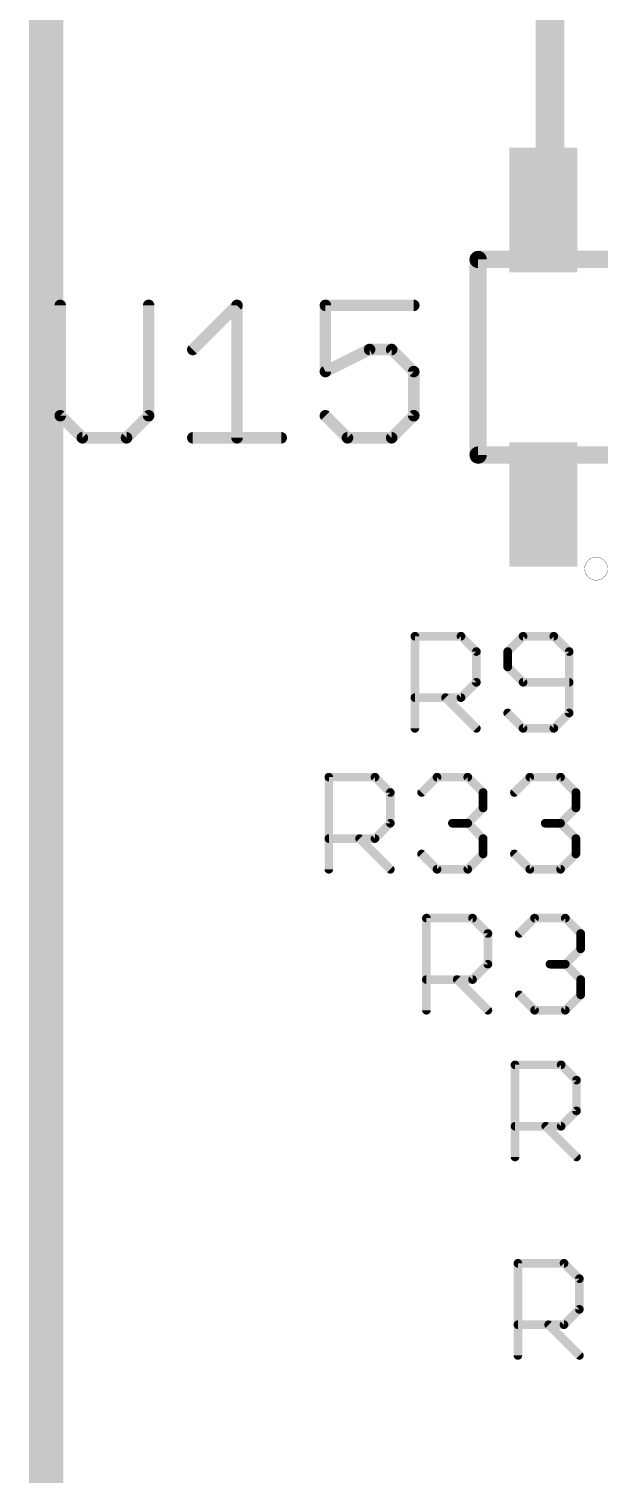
# Model space of a CAD drawing. Extents: x -18 to 144, y -21 to 125.
# Drawn here: x 0.36 to 5.38, y 27.86 to 40.62 of the extents above; entities that cross this region are included whole.
import ezdxf

# ---------------------------------------------------------------- set-up
doc = ezdxf.new("R2010")
doc.units = 0
for name, color, linetype in [('1', 251, 'CONTINUOUS'), ('114', 4, 'CONTINUOUS'), ('2', 82, 'CONTINUOUS'), ('21', 253, 'CONTINUOUS'), ('25', 253, 'CONTINUOUS'), ('27', 251, 'CONTINUOUS')]:
    doc.layers.add(name, color=color, linetype=linetype)

# ---------------------------------------------------------------- blocks, each defined once
blk = doc.blocks.new('RECT')
blk.add_solid([(-0.5, -0.5), (0.5, -0.5), (-0.5, 0.5), (0.5, 0.5)])

msp = doc.modelspace()

# ---------------------------------------------------------------- linework, layer by layer
at = {"layer": '1', "const_width": 0.254}
for points in [[(4.953, 39.019), (4.953, 41.6433)], [(4.892, 39.019), (4.953, 39.019)]]:
    msp.add_lwpolyline(points, dxfattribs=at)
at = {"layer": '1', "const_width": 0.127}
for points in [[(4.892, 39.0825, 1), (4.892, 38.9555)], [(4.8895, 39.019, 1), (5.0165, 39.019)], [(4.953, 38.9555, 1), (4.953, 39.0825)]]:
    msp.add_lwpolyline(points, format="xyb", dxfattribs=at)
at = {"layer": '114', "const_width": 0.0025}
msp.add_lwpolyline([(5.3594, 35.7505, 1), (5.3594, 35.9537, 1), (5.3594, 35.7505)], format="xyb", dxfattribs=at)
at = {"layer": '2', "const_width": 0.3048}
msp.add_lwpolyline([(0.508, 0.508), (0.508, 104.902)], dxfattribs=at)
at = {"layer": '21', "const_width": 0.1524}
for points in [[(4.318, 38.5826), (4.318, 36.8554)], [(4.318, 38.5826), (7.366, 38.5826)], [(4.318, 36.8554), (7.366, 36.8554)]]:
    msp.add_lwpolyline(points, dxfattribs=at)
at = {"layer": '21', "const_width": 0.0762}
for points in [[(4.3561, 38.5826, 1), (4.2799, 38.5826)], [(4.318, 38.6207, 1), (4.318, 38.5445)], [(4.318, 36.8935, 1), (4.318, 36.8173)], [(4.2799, 36.8554, 1), (4.3561, 36.8554)]]:
    msp.add_lwpolyline(points, format="xyb", dxfattribs=at)
at = {"layer": '25', "const_width": 0.0762}
for points in [[(3.7603, 34.4424), (3.7603, 35.2559)], [(3.7603, 35.2559), (4.1671, 35.2559)], [(4.1671, 35.2559), (4.3027, 35.1203)], [(4.7145, 35.2559), (4.5789, 35.1203)], [(4.9857, 35.2559), (4.7145, 35.2559)], [(5.1212, 35.1203), (4.9857, 35.2559)], [(4.3027, 35.1203), (4.3027, 34.8491)], [(4.5789, 35.1203), (4.5789, 34.9847)], [(5.1212, 34.578), (5.1212, 35.1203)], [(4.5789, 34.9847), (4.7145, 34.8491)], [(4.3027, 34.8491), (4.1671, 34.7136)], [(4.7145, 34.8491), (5.1212, 34.8491)], [(4.1671, 34.7136), (3.7603, 34.7136)], [(4.0315, 34.7136), (4.3027, 34.4424)], [(4.5789, 34.578), (4.7145, 34.4424)], [(4.9857, 34.4424), (5.1212, 34.578)], [(4.7145, 34.4424), (4.9857, 34.4424)], [(3.0012, 33.1978), (3.0012, 34.0113)], [(3.0012, 34.0113), (3.408, 34.0113)], [(3.408, 34.0113), (3.5436, 33.8757)], [(3.8198, 33.8757), (3.9554, 34.0113)], [(3.9554, 34.0113), (4.2266, 34.0113)], [(4.2266, 34.0113), (4.3621, 33.8757)], [(4.6384, 33.8757), (4.774, 34.0113)], [(4.774, 34.0113), (5.0451, 34.0113)], [(5.0451, 34.0113), (5.1807, 33.8757)], [(3.5436, 33.8757), (3.5436, 33.6045)], [(4.3621, 33.8757), (4.3621, 33.7401)], [(5.1807, 33.8757), (5.1807, 33.7401)], [(4.3621, 33.7401), (4.2266, 33.6045)], [(5.1807, 33.7401), (5.0451, 33.6045)], [(3.5436, 33.6045), (3.408, 33.469)], [(4.2266, 33.6045), (4.091, 33.6045)], [(4.2266, 33.6045), (4.3621, 33.469)], [(5.0451, 33.6045), (4.9096, 33.6045)], [(5.0451, 33.6045), (5.1807, 33.469)], [(3.408, 33.469), (3.0012, 33.469)], [(3.2724, 33.469), (3.5436, 33.1978)], [(4.3621, 33.469), (4.3621, 33.3334)], [(5.1807, 33.469), (5.1807, 33.3334)], [(3.9554, 33.1978), (3.8198, 33.3334)], [(4.3621, 33.3334), (4.2266, 33.1978)], [(4.774, 33.1978), (4.6384, 33.3334)], [(5.1807, 33.3334), (5.0451, 33.1978)], [(4.2266, 33.1978), (3.9554, 33.1978)], [(5.0451, 33.1978), (4.774, 33.1978)], [(3.8619, 31.9532), (3.8619, 32.7667)], [(3.8619, 32.7667), (4.2687, 32.7667)], [(4.2687, 32.7667), (4.4043, 32.6311)], [(4.6805, 32.6311), (4.8161, 32.7667)], [(4.8161, 32.7667), (5.0873, 32.7667)], [(5.0873, 32.7667), (5.2229, 32.6311)], [(4.4043, 32.6311), (4.4043, 32.3599)], [(5.2229, 32.6311), (5.2229, 32.4955)], [(5.2229, 32.4955), (5.0873, 32.3599)], [(4.4043, 32.3599), (4.2687, 32.2244)], [(5.0873, 32.3599), (4.9517, 32.3599)], [(5.0873, 32.3599), (5.2229, 32.2244)], [(4.2687, 32.2244), (3.8619, 32.2244)], [(4.1331, 32.2244), (4.4043, 31.9532)], [(5.2229, 32.2244), (5.2229, 32.0888)], [(4.8161, 31.9532), (4.6805, 32.0888)], [(5.2229, 32.0888), (5.0873, 31.9532)], [(5.0873, 31.9532), (4.8161, 31.9532)], [(4.6436, 30.6578), (4.6436, 31.4713)], [(4.6436, 31.4713), (5.0503, 31.4713)], [(5.0503, 31.4713), (5.1859, 31.3357)], [(5.1859, 31.3357), (5.1859, 31.0645)], [(5.1859, 31.0645), (5.0503, 30.929)], [(5.0503, 30.929), (4.6436, 30.929)], [(4.9147, 30.929), (5.1859, 30.6578)], [(4.669, 28.9052), (4.669, 29.7187)], [(4.669, 29.7187), (5.0757, 29.7187)], [(5.0757, 29.7187), (5.2113, 29.5831)], [(5.2113, 29.5831), (5.2113, 29.3119)], [(5.2113, 29.3119), (5.0757, 29.1764)], [(5.0757, 29.1764), (4.669, 29.1764)], [(4.9401, 29.1764), (5.2113, 28.9052)]]:
    msp.add_lwpolyline(points, dxfattribs=at)
at = {"layer": '25', "const_width": 0.0381}
for points in [[(3.7794, 35.2559, 1), (3.7413, 35.2559)], [(3.7603, 35.2749, 1), (3.7603, 35.2368)], [(4.1806, 35.2694, 1), (4.1536, 35.2424)], [(4.1671, 35.2368, 1), (4.1671, 35.2749)], [(4.7145, 35.2749, 1), (4.7145, 35.2368)], [(4.728, 35.2424, 1), (4.701, 35.2694)], [(4.9991, 35.2694, 1), (4.9722, 35.2424)], [(4.9857, 35.2368, 1), (4.9857, 35.2749)], [(4.3217, 35.1203, 1), (4.2836, 35.1203)], [(4.2892, 35.1068, 1), (4.3161, 35.1338)], [(4.598, 35.1203, 1), (4.5599, 35.1203)], [(4.5655, 35.1338, 1), (4.5924, 35.1068)], [(5.1403, 35.1203, 1), (5.1022, 35.1203)], [(5.1078, 35.1068, 1), (5.1347, 35.1338)], [(4.5599, 34.9847, 1), (4.598, 34.9847)], [(4.5924, 34.9982, 1), (4.5655, 34.9713)], [(4.2836, 34.8491, 1), (4.3217, 34.8491)], [(4.3161, 34.8357, 1), (4.2892, 34.8626)], [(4.7145, 34.8682, 1), (4.7145, 34.8301)], [(4.701, 34.8357, 1), (4.728, 34.8626)], [(5.1212, 34.8301, 1), (5.1212, 34.8682)], [(3.7603, 34.7326, 1), (3.7603, 34.6945)], [(4.045, 34.727, 1), (4.018, 34.7001)], [(4.1536, 34.727, 1), (4.1806, 34.7001)], [(4.1671, 34.6945, 1), (4.1671, 34.7326)], [(4.5924, 34.5915, 1), (4.5655, 34.5645)], [(5.1022, 34.578, 1), (5.1403, 34.578)], [(5.1347, 34.5645, 1), (5.1078, 34.5915)], [(3.7413, 34.4424, 1), (3.7794, 34.4424)], [(4.2892, 34.4289, 1), (4.3161, 34.4559)], [(4.7145, 34.4614, 1), (4.7145, 34.4233)], [(4.701, 34.4289, 1), (4.728, 34.4559)], [(4.9722, 34.4559, 1), (4.9991, 34.4289)], [(4.9857, 34.4233, 1), (4.9857, 34.4614)], [(3.0012, 34.0303, 1), (3.0012, 33.9922)], [(3.0203, 34.0113, 1), (2.9822, 34.0113)], [(3.4214, 34.0248, 1), (3.3945, 33.9978)], [(3.408, 33.9922, 1), (3.408, 34.0303)], [(3.9554, 34.0303, 1), (3.9554, 33.9922)], [(3.9689, 33.9978, 1), (3.9419, 34.0248)], [(4.24, 34.0248, 1), (4.2131, 33.9978)], [(4.2266, 33.9922, 1), (4.2266, 34.0303)], [(4.774, 34.0303, 1), (4.774, 33.9922)], [(4.7874, 33.9978, 1), (4.7605, 34.0248)], [(5.0586, 34.0248, 1), (5.0317, 33.9978)], [(5.0451, 33.9922, 1), (5.0451, 34.0303)], [(3.5626, 33.8757, 1), (3.5245, 33.8757)], [(3.5301, 33.8622, 1), (3.557, 33.8892)], [(3.8063, 33.8892, 1), (3.8333, 33.8622)], [(4.3812, 33.8757, 1), (4.3431, 33.8757)], [(4.3487, 33.8622, 1), (4.3756, 33.8892)], [(4.6249, 33.8892, 1), (4.6519, 33.8622)], [(5.1998, 33.8757, 1), (5.1617, 33.8757)], [(5.1672, 33.8622, 1), (5.1942, 33.8892)], [(4.3431, 33.7401, 1), (4.3812, 33.7401)], [(4.3756, 33.7267, 1), (4.3487, 33.7536)], [(5.1617, 33.7401, 1), (5.1998, 33.7401)], [(5.1942, 33.7267, 1), (5.1672, 33.7536)], [(3.5245, 33.6045, 1), (3.5626, 33.6045)], [(3.557, 33.5911, 1), (3.5301, 33.618)], [(4.091, 33.6236, 1), (4.091, 33.5855)], [(4.24, 33.618, 1), (4.2131, 33.5911)], [(4.2131, 33.618, 1), (4.24, 33.5911)], [(4.2266, 33.5855, 1), (4.2266, 33.6236)], [(4.9096, 33.6236, 1), (4.9096, 33.5855)], [(5.0586, 33.618, 1), (5.0317, 33.5911)], [(5.0317, 33.618, 1), (5.0586, 33.5911)], [(5.0451, 33.5855, 1), (5.0451, 33.6236)], [(3.0012, 33.488, 1), (3.0012, 33.4499)], [(3.2859, 33.4824, 1), (3.2589, 33.4555)], [(3.3945, 33.4824, 1), (3.4214, 33.4555)], [(3.408, 33.4499, 1), (3.408, 33.488)], [(4.3812, 33.469, 1), (4.3431, 33.469)], [(4.3487, 33.4555, 1), (4.3756, 33.4824)], [(5.1998, 33.469, 1), (5.1617, 33.469)], [(5.1672, 33.4555, 1), (5.1942, 33.4824)], [(3.8333, 33.3469, 1), (3.8063, 33.3199)], [(4.3431, 33.3334, 1), (4.3812, 33.3334)], [(4.3756, 33.3199, 1), (4.3487, 33.3469)], [(4.6519, 33.3469, 1), (4.6249, 33.3199)], [(5.1617, 33.3334, 1), (5.1998, 33.3334)], [(5.1942, 33.3199, 1), (5.1672, 33.3469)], [(2.9822, 33.1978, 1), (3.0203, 33.1978)], [(3.5301, 33.1843, 1), (3.557, 33.2113)], [(3.9554, 33.2169, 1), (3.9554, 33.1788)], [(3.9419, 33.1843, 1), (3.9689, 33.2113)], [(4.2131, 33.2113, 1), (4.24, 33.1843)], [(4.2266, 33.1788, 1), (4.2266, 33.2169)], [(4.774, 33.2169, 1), (4.774, 33.1788)], [(4.7605, 33.1843, 1), (4.7874, 33.2113)], [(5.0317, 33.2113, 1), (5.0586, 33.1843)], [(5.0451, 33.1788, 1), (5.0451, 33.2169)], [(3.8619, 32.7857, 1), (3.8619, 32.7476)], [(3.881, 32.7667, 1), (3.8429, 32.7667)], [(4.2822, 32.7802, 1), (4.2552, 32.7532)], [(4.2687, 32.7476, 1), (4.2687, 32.7857)], [(4.8161, 32.7857, 1), (4.8161, 32.7476)], [(4.8296, 32.7532, 1), (4.8026, 32.7802)], [(5.1007, 32.7802, 1), (5.0738, 32.7532)], [(5.0873, 32.7476, 1), (5.0873, 32.7857)], [(4.4233, 32.6311, 1), (4.3852, 32.6311)], [(5.2419, 32.6311, 1), (5.2038, 32.6311)], [(4.3908, 32.6176, 1), (4.4177, 32.6446)], [(4.6671, 32.6446, 1), (4.694, 32.6176)], [(5.2094, 32.6176, 1), (5.2363, 32.6446)], [(5.2038, 32.4955, 1), (5.2419, 32.4955)], [(5.2363, 32.4821, 1), (5.2094, 32.509)], [(4.3852, 32.3599, 1), (4.4233, 32.3599)], [(4.4177, 32.3465, 1), (4.3908, 32.3734)], [(4.9517, 32.379, 1), (4.9517, 32.3409)], [(5.1007, 32.3734, 1), (5.0738, 32.3465)], [(5.0738, 32.3734, 1), (5.1007, 32.3465)], [(5.0873, 32.3409, 1), (5.0873, 32.379)], [(3.8619, 32.2434, 1), (3.8619, 32.2053)], [(4.1466, 32.2378, 1), (4.1196, 32.2109)], [(4.2552, 32.2378, 1), (4.2822, 32.2109)], [(4.2687, 32.2053, 1), (4.2687, 32.2434)], [(5.2419, 32.2244, 1), (5.2038, 32.2244)], [(5.2094, 32.2109, 1), (5.2363, 32.2378)], [(4.694, 32.1023, 1), (4.6671, 32.0753)], [(5.2038, 32.0888, 1), (5.2419, 32.0888)], [(5.2363, 32.0753, 1), (5.2094, 32.1023)], [(3.8429, 31.9532, 1), (3.881, 31.9532)], [(4.3908, 31.9397, 1), (4.4177, 31.9667)], [(4.8161, 31.9723, 1), (4.8161, 31.9342)], [(4.8026, 31.9397, 1), (4.8296, 31.9667)], [(5.0738, 31.9667, 1), (5.1007, 31.9397)], [(5.0873, 31.9342, 1), (5.0873, 31.9723)], [(4.6626, 31.4713, 1), (4.6245, 31.4713)], [(4.6436, 31.4903, 1), (4.6436, 31.4522)], [(5.0638, 31.4848, 1), (5.0368, 31.4578)], [(5.0503, 31.4522, 1), (5.0503, 31.4903)], [(5.2049, 31.3357, 1), (5.1668, 31.3357)], [(5.1724, 31.3222, 1), (5.1994, 31.3492)], [(5.1668, 31.0645, 1), (5.2049, 31.0645)], [(5.1994, 31.0511, 1), (5.1724, 31.078)], [(4.6436, 30.948, 1), (4.6436, 30.9099)], [(4.9282, 30.9424, 1), (4.9013, 30.9155)], [(5.0368, 30.9424, 1), (5.0638, 30.9155)], [(5.0503, 30.9099, 1), (5.0503, 30.948)], [(4.6245, 30.6578, 1), (4.6626, 30.6578)], [(5.1724, 30.6443, 1), (5.1994, 30.6713)], [(4.688, 29.7187, 1), (4.6499, 29.7187)], [(4.669, 29.7377, 1), (4.669, 29.6996)], [(5.0892, 29.7322, 1), (5.0622, 29.7052)], [(5.0757, 29.6996, 1), (5.0757, 29.7377)], [(5.2303, 29.5831, 1), (5.1922, 29.5831)], [(5.1978, 29.5696, 1), (5.2248, 29.5966)], [(5.1922, 29.3119, 1), (5.2303, 29.3119)], [(5.2248, 29.2985, 1), (5.1978, 29.3254)], [(4.669, 29.1954, 1), (4.669, 29.1573)], [(4.9536, 29.1898, 1), (4.9267, 29.1629)], [(5.0622, 29.1898, 1), (5.0892, 29.1629)], [(5.0757, 29.1573, 1), (5.0757, 29.1954)], [(4.6499, 28.9052, 1), (4.688, 28.9052)], [(5.1978, 28.8917, 1), (5.2248, 28.9187)]]:
    msp.add_lwpolyline(points, format="xyb", dxfattribs=at)
at = {"layer": '27', "const_width": 0.1016}
for points in [[(0.632, 38.1772), (0.632, 37.2027)], [(1.4116, 37.2027), (1.4116, 38.1772)], [(1.8014, 37.7874), (2.1912, 38.1772)], [(2.1912, 38.1772), (2.1912, 37.0078)], [(3.7504, 38.1772), (2.9708, 38.1772)], [(2.9708, 38.1772), (2.9708, 37.5925)], [(2.9708, 37.5925), (3.3606, 37.7874)], [(3.3606, 37.7874), (3.5555, 37.7874)], [(3.5555, 37.7874), (3.7504, 37.5925)], [(3.7504, 37.5925), (3.7504, 37.2027)], [(0.632, 37.2027), (0.8269, 37.0078)], [(1.2167, 37.0078), (1.4116, 37.2027)], [(3.1657, 37.0078), (2.9708, 37.2027)], [(3.7504, 37.2027), (3.5555, 37.0078)], [(0.8269, 37.0078), (1.2167, 37.0078)], [(1.8014, 37.0078), (2.581, 37.0078)], [(3.5555, 37.0078), (3.1657, 37.0078)]]:
    msp.add_lwpolyline(points, dxfattribs=at)
at = {"layer": '27', "const_width": 0.0508}
for points in [[(0.6574, 38.1772, 1), (0.6066, 38.1772)], [(1.437, 38.1772, 1), (1.3862, 38.1772)], [(2.2166, 38.1772, 1), (2.1658, 38.1772)], [(2.2092, 38.1592, 1), (2.1732, 38.1952)], [(2.9708, 38.2026, 1), (2.9708, 38.1518)], [(2.9962, 38.1772, 1), (2.9454, 38.1772)], [(3.7504, 38.1518, 1), (3.7504, 38.2026)], [(1.7834, 37.8054, 1), (1.8194, 37.7694)], [(3.3606, 37.8128, 1), (3.3606, 37.762)], [(3.372, 37.7647, 1), (3.3492, 37.8101)], [(3.5735, 37.8054, 1), (3.5375, 37.7694)], [(3.5555, 37.762, 1), (3.5555, 37.8128)], [(2.9594, 37.6152, 1), (2.9822, 37.5698)], [(2.9454, 37.5925, 1), (2.9962, 37.5925)], [(3.7758, 37.5925, 1), (3.725, 37.5925)], [(3.7324, 37.5745, 1), (3.7684, 37.6105)], [(0.65, 37.2207, 1), (0.614, 37.1847)], [(0.6066, 37.2027, 1), (0.6574, 37.2027)], [(1.3862, 37.2027, 1), (1.437, 37.2027)], [(1.4296, 37.1847, 1), (1.3936, 37.2207)], [(2.9888, 37.2207, 1), (2.9528, 37.1847)], [(3.725, 37.2027, 1), (3.7758, 37.2027)], [(3.7684, 37.1847, 1), (3.7324, 37.2207)], [(0.8269, 37.0332, 1), (0.8269, 36.9824)], [(0.8089, 36.9898, 1), (0.8449, 37.0258)], [(1.1987, 37.0258, 1), (1.2347, 36.9898)], [(1.2167, 36.9824, 1), (1.2167, 37.0332)], [(1.8014, 37.0332, 1), (1.8014, 36.9824)], [(2.1658, 37.0078, 1), (2.2166, 37.0078)], [(2.581, 36.9824, 1), (2.581, 37.0332)], [(3.1657, 37.0332, 1), (3.1657, 36.9824)], [(3.1477, 36.9898, 1), (3.1837, 37.0258)], [(3.5375, 37.0258, 1), (3.5735, 36.9898)], [(3.5555, 36.9824, 1), (3.5555, 37.0332)]]:
    msp.add_lwpolyline(points, format="xyb", dxfattribs=at)

# ---------------------------------------------------------------- block references
at = {"layer": '1', "xscale": 0.6, "yscale": 1.1}
for p in [(4.892, 39.019), (4.892, 36.419)]:
    msp.add_blockref('RECT', p, dxfattribs=at)

doc.saveas('drawing.dxf')
